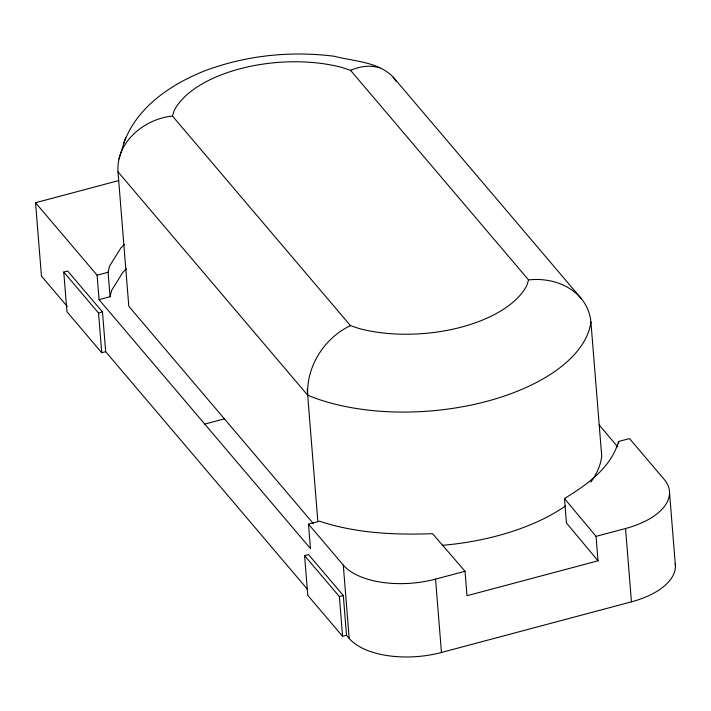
<?xml version="1.0" encoding="UTF-8"?>
<svg xmlns="http://www.w3.org/2000/svg" width="711" height="711" viewBox="0 0 711 711"><rect width="100%" height="100%" fill="white"/><g stroke="black" fill="none" stroke-linecap="round" stroke-linejoin="round"><path stroke-width="1.07" d="M172.471 116.062L174.124 110.756A111.538 56.107 -4.6 0 1 341.724 67.403L350.576 70.362L528.566 279.938L526.913 285.244A111.538 56.107 -4.6 0 1 359.313 328.598L350.461 325.638L172.471 116.062C144.573 118.773 116 141.871 117.99 171.84L128.807 306.29L313.471 523.731M118.808 180.55L35.55 202.733L97.096 275.201L99.06 299.651L110.063 296.718L108.09 272.277L109.574 266.101L120.879 247.899L124.434 244.46M110.063 296.718L111.538 290.541L122.843 272.349L126.407 268.9M564.472 498.544L596.058 536.361L625.538 528.504A70.94 35.683 -4.6 0 0 664.296 479.543L629.511 438.58L618.508 441.513C611.131 467.874 586.673 484.884 564.472 498.544L566.445 522.994L598.031 560.81L467.003 595.72L465.03 571.28L432.581 533.685C394.623 535.09 355.767 533.277 319.488 521.19L308.494 524.123L310.458 548.563L99.06 299.651M123.865 143.222C136.423 107.379 170.907 84.262 204.777 70.816L207.79 69.714C248.059 55.147 291.732 50.854 334.152 56.258C353.749 61.404 377.914 61.528 392.996 76.904L581.127 298.416C586.619 305.09 590.13 313.311 590.912 321.941L601.737 456.382A168.543 84.778 -4.6 0 1 590.788 482.165M118.959 158.953L125.687 137.33M350.461 325.638C324.518 337.876 306.237 366.316 307.685 395.2A168.543 84.778 -4.6 0 0 484.644 401.902A168.543 84.778 -4.6 0 0 590.912 321.941M350.576 70.362C359.704 66.39 370.2 64.745 379.825 67.883M105.672 351.687L101.744 352.736L66.958 311.774L63.759 272.055L67.687 271.007L102.473 311.969L105.672 351.687L307.41 589.232M97.096 275.201L108.09 272.277M63.759 272.055L98.545 313.018L102.473 311.969M204.759 424.103L224.418 418.868M346.506 635.261L342.578 636.309L307.783 595.347L304.592 555.629L308.521 554.58L343.306 595.542L346.506 635.261L349.181 638.416A70.94 35.683 -4.6 0 0 441.451 652.467L631.439 601.844A70.94 35.683 -4.6 0 0 675.263 563.467M304.592 555.629L339.378 596.591L343.306 595.542M308.494 524.123L343.28 565.076A70.94 35.683 -4.6 0 0 435.55 579.127L465.03 571.28M528.566 279.938C547.612 277.708 568.391 283.502 581.127 298.416M599.115 424.929L617.815 446.943M117.99 171.84L307.685 395.2M67.296 306.503L41.451 276.072L35.55 202.733M392.996 76.904L396.16 81.445M669.549 492.927L675.45 566.267M618.508 441.513L618.686 443.637M625.538 528.504L631.439 601.844M596.058 536.361L598.031 560.81M435.55 579.127L441.451 652.467M343.28 565.076L349.181 638.416M339.378 596.591L342.578 636.309M307.188 389.095L317.879 521.936M98.545 313.018L101.744 352.736M565.583 505.912A168.543 84.778 -4.6 0 1 442.242 545.328"/></g></svg>
